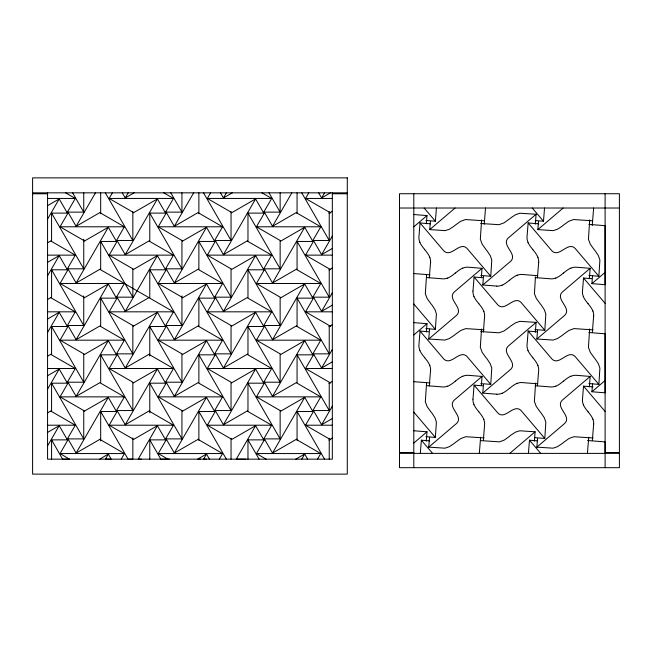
<?xml version="1.0" encoding="UTF-8"?>
<svg xmlns="http://www.w3.org/2000/svg" width="652" height="652" viewBox="0 0 652 652"><rect width="100%" height="100%" fill="white"/><g stroke="black" fill="none" stroke-linecap="round" stroke-linejoin="round"><path stroke-width="0.98" d="M51.581 459.163L51.581 439.872L67.669 439.872M51.581 411.037L51.581 383.18L67.669 383.18M51.581 354.346L51.581 326.489L67.669 326.489M51.581 297.654L51.581 269.798L67.669 269.798M51.581 240.963L51.581 213.106L67.669 213.106M67.669 438.894L83.749 438.894L83.749 411.037M67.669 382.202L83.749 382.202L83.749 354.346M67.669 325.511L83.749 325.511L83.749 295.91M67.669 268.82L83.749 268.82L83.749 239.219M67.669 212.128L83.749 212.128L83.749 192.837M100.677 440.923L100.677 411.526L116.765 411.526M100.677 382.691L100.677 354.835L116.765 354.835M100.677 326L100.677 298.143L116.765 298.143M100.677 269.309L100.677 241.452L116.765 241.452M100.677 213.677L100.677 192.837M132.845 459.163L132.845 437.875M116.765 410.548L132.845 410.548L132.845 382.691M116.765 353.857L132.845 353.857L132.845 326M116.765 297.165L132.845 297.165L132.845 269.309M116.765 240.474L132.845 240.474L132.845 211.688M149.781 459.163L149.781 439.872L165.861 439.872M149.781 412.781L149.781 383.18L165.861 383.18M149.781 356.09L149.781 326.489L165.861 326.489M149.781 297.654L149.781 269.798L165.861 269.798M149.781 240.963L149.781 213.106L165.861 213.106M165.861 438.894L181.941 438.894L181.941 411.037M165.861 382.202L181.941 382.202L181.941 354.346M165.861 325.511L181.941 325.511L181.941 295.91M165.861 268.82L181.941 268.82L181.941 240.963M165.861 212.128L181.941 212.128L181.941 192.837M198.876 440.304L198.876 411.526L214.956 411.526M198.876 382.691L198.876 354.835L214.956 354.835M198.876 326L198.876 298.143L214.956 298.143M198.876 269.309L198.876 241.452L214.956 241.452M198.876 213.677L198.876 192.837M231.044 459.163L231.044 438.323M214.956 410.548L231.044 410.548L231.044 382.691M214.956 353.857L231.044 353.857L231.044 326M214.956 297.165L231.044 297.165L231.044 269.309M214.956 240.474L231.044 240.474L231.044 211.688M247.972 459.163L247.972 439.872L264.052 439.872M247.972 411.037L247.972 383.18L264.052 383.18M247.972 354.346L247.972 326.489L264.052 326.489M247.972 297.654L247.972 269.798L264.052 269.798M247.972 240.963L247.972 213.106L264.052 213.106M264.052 438.894L280.14 438.894L280.14 411.037M264.052 382.202L280.14 382.202L280.14 354.346M264.052 325.511L280.14 325.511L280.14 297.654M264.052 268.82L280.14 268.82L280.14 240.963M264.052 212.128L280.14 212.128L280.14 192.837M297.067 440.304L297.067 411.526L313.147 411.526M297.067 382.691L297.067 354.835L313.147 354.835M297.067 326L297.067 298.143L313.147 298.143M297.067 269.309L297.067 241.452L313.147 241.452M297.067 213.677L297.067 192.837M329.236 459.163L329.236 438.323M313.147 410.548L329.236 410.548L329.236 382.691M313.147 353.857L329.236 353.857L329.236 326M313.147 297.165L329.236 297.165L329.236 269.309M313.147 240.474L329.236 240.474L329.236 211.688M413.8 467.68L413.8 193.725M605.105 467.68L605.105 441.917L587.582 440.516M430.442 223.799L420.035 222.96L418.918 236.961A11.565 7.914 49.6 0 0 419.921 242.291M426.335 223.783L426.995 215.584L413.8 214.532M428.551 331.762L420.035 331.077L418.918 345.079A11.565 7.914 49.6 0 0 419.921 350.409M483.963 220.775L465.414 219.553L460.581 221.338L455.398 225.07A27.832 19.038 -40.4 0 1 453.784 226.399L449.171 229.341L445.047 230.629L429.741 229.594L430.393 221.501M426.555 275.103L425.332 293.661L427.117 298.486L430.85 303.677A27.832 19.038 49.6 0 1 432.178 305.291L435.12 309.896L436.408 314.028L435.373 329.325L425.935 328.575M429.309 277.882L430.556 262.275M426.335 331.892L426.995 323.702L413.8 322.642M425.935 220.457L435.373 221.215L436.424 208.021M484.134 329.798L465.805 328.608L460.785 330.458L455.398 334.337A29.682 20.302 -40.4 0 1 454.142 335.381L449.367 338.559L444.99 340.059L428.739 339.032L429.538 329.105M420.312 453.384L421.363 440.19L429.562 440.85M426.555 383.221L425.332 401.771L427.117 406.603L430.85 411.787A27.832 19.038 49.6 0 1 432.178 413.401L435.12 418.013L436.408 422.137L435.373 437.443L425.935 436.685M429.309 386L430.556 370.385M426.237 441.249L426.995 431.811L413.8 430.76M484.134 437.916L465.805 436.718L460.785 438.568L455.398 442.447A29.682 20.302 -40.4 0 1 454.142 443.49L449.367 446.669L444.99 448.177L428.739 447.15L429.538 437.215M472.977 291.02L474.094 277.018L482.61 277.703M481.6 219.936L480.328 239.211L482.178 244.231L486.058 249.618A29.682 20.302 49.6 0 1 487.101 250.873L490.28 255.649L491.779 260.026L490.752 276.269L480.826 275.478M484.232 224.198L485.528 208.021M481.372 276.831L482.048 268.314L468.054 267.198A11.565 7.914 -40.4 0 0 462.724 268.192M472.977 399.13L474.094 385.136L482.61 385.813M496.8 286.098L482.798 284.981L483.482 276.464M481.518 328.991L480.328 347.32L482.178 352.341L486.058 357.736A29.682 20.302 49.6 0 1 487.101 358.983L490.28 363.759L491.779 368.144L490.752 384.387L480.826 383.588M483.368 331.941L484.615 316.334A11.565 7.914 49.6 0 0 483.784 311.42M481.372 384.941L482.048 376.432L468.054 375.307A11.565 7.914 -40.4 0 0 462.724 376.31M496.8 394.215L482.798 393.091L483.482 384.574M479.326 453.384L480.622 437.207M483.368 440.051L484.615 424.444A11.565 7.914 49.6 0 0 483.784 419.529M538.56 223.799L528.153 222.96L527.028 236.961A11.565 7.914 49.6 0 0 528.03 242.291M535.316 224.19L536.107 214.255L519.864 213.228L515.487 214.736L510.703 217.915A29.682 20.302 -40.4 0 0 509.457 218.958L504.061 222.837L499.041 224.687L480.72 223.497M536.661 331.762L528.153 331.077L527.028 345.079A11.565 7.914 49.6 0 0 528.03 350.409M592.081 220.775L573.532 219.553L568.699 221.338L563.507 225.07A27.832 19.038 -40.4 0 1 561.894 226.399L557.289 229.341L553.157 230.629L537.859 229.594L538.503 221.501M535.431 276.831L534.444 293.62L536.229 298.282L540.109 303.677A29.682 20.302 49.6 0 1 541.16 304.924L544.33 309.708L545.838 314.085L544.811 330.328L534.876 329.537M537.427 277.882L538.674 262.275M535.292 220.555L543.483 221.215L544.542 208.021M535.316 332.308L536.107 322.373L519.864 321.346L515.487 322.854L510.703 326.024A29.682 20.302 -40.4 0 0 509.457 327.076L504.061 330.955L499.041 332.805L480.72 331.607M593.198 329.871L573.923 328.608L568.903 330.458L563.507 334.337A29.682 20.302 -40.4 0 1 562.26 335.381L557.484 338.559L553.1 340.059L536.857 339.032L537.541 330.523M528.422 453.384L529.481 440.19L537.672 440.85M535.577 383.05L534.387 401.379L536.229 406.4L540.109 411.787A29.682 20.302 49.6 0 1 541.16 413.042L544.33 417.818L545.838 422.194L544.811 438.446L534.876 437.647M537.427 386L538.674 370.385A11.565 7.914 49.6 0 0 537.843 365.479M534.355 441.249L535.105 431.811L519.807 430.776L515.675 432.064L511.07 435.006A27.832 19.038 -40.4 0 0 509.457 436.343L504.265 440.076L499.432 441.852L480.883 440.63M593.198 437.989L573.923 436.718L568.903 438.568L563.507 442.447A29.682 20.302 -40.4 0 1 562.26 443.49L557.484 446.669L553.1 448.177L536.857 447.15L537.541 438.633M591.625 278.665L583.532 278.021L582.456 291.493A11.133 7.612 49.6 0 0 583.418 296.619M589.71 219.936L588.438 239.211L590.288 244.231L594.168 249.618A29.682 20.302 49.6 0 1 595.219 250.873L598.389 255.649L599.897 260.026L598.87 276.269L588.935 275.478M592.236 225.551L593.638 208.021M589.335 278.722L590.166 268.314L576.164 267.198A11.565 7.914 -40.4 0 0 570.834 268.192M582.456 399.611L583.532 386.139L592.97 386.889M588.927 224.394L605.105 225.69L605.105 284.704L591.91 283.653L592.57 275.454M589.636 328.991L588.438 347.32L590.288 352.341L594.168 357.736A29.682 20.302 49.6 0 1 595.219 358.983L598.389 363.759L599.897 368.144L598.87 384.387L588.935 383.588M592.35 332.243L593.662 315.853M589.335 386.84L590.166 376.432L576.164 375.307A11.565 7.914 -40.4 0 0 570.834 376.31M588.927 332.512L605.105 333.808L605.105 392.822L591.91 391.762L592.57 383.572M587.436 453.384L588.732 437.207M592.35 440.361L593.662 423.971M111.158 459.163L108.297 454.045L105.445 459.163L110.082 459.163M121.248 459.163L124.385 453.556L100.261 439.627M165.437 439.627L157.393 425.699L138.183 459.163L141.484 459.163M47.563 219.096L59.202 198.933L67.246 212.862M67.246 212.373L75.29 198.444L65.567 192.837M84.173 240.718L60.049 226.79L68.093 212.862M47.563 275.788L59.202 255.625L67.246 269.553M68.093 212.373L76.129 226.301L95.453 192.837M67.246 269.064L75.29 255.136L51.027 241.126M84.173 297.41L60.049 283.481L68.093 269.553M133.269 212.373L109.145 198.444L112.388 192.837M47.563 332.479L59.202 312.316L67.246 326.244M68.093 269.064L76.129 282.992L108.297 227.279L116.341 241.207M122.274 192.837L125.225 197.955L128.183 192.837M67.246 325.755L75.29 311.827L51.027 297.817M116.341 240.718L124.385 226.79L100.261 212.862M84.173 354.101L60.049 340.173L68.093 326.244M133.269 269.064L109.145 255.136L117.189 241.207M47.563 389.171L59.202 369.008L67.246 382.936M68.093 325.755L76.129 339.684L108.297 283.97L116.341 297.899M117.189 240.718L125.225 254.647L157.393 198.933L165.437 212.862M67.246 382.447L75.29 368.519L51.027 354.509M116.341 297.41L124.385 283.481L100.261 269.553M165.437 212.373L173.481 198.444L163.758 192.837M84.173 410.793L60.049 396.864L68.093 382.936M133.269 325.755L109.145 311.827L117.189 297.899M182.364 240.718L158.24 226.79L166.284 212.862M47.563 445.862L59.202 425.699L67.246 439.627M68.093 382.447L76.129 396.375L108.297 340.662L116.341 354.59M117.189 297.41L125.225 311.338L157.393 255.625L165.437 269.553M166.284 212.373L174.328 226.301L193.652 192.837M67.246 439.138L75.29 425.21L51.027 411.2M116.341 354.101L124.385 340.173L100.261 326.244M165.437 269.064L173.481 255.136L149.357 241.207M69.454 459.163L60.049 453.556L68.093 439.627M133.269 382.447L109.145 368.519L117.189 354.59M182.364 297.41L158.24 283.481L166.284 269.553M231.46 212.373L207.336 198.444L210.58 192.837M68.093 439.138L76.129 453.067L108.297 397.353L116.341 411.282M117.189 354.101L125.233 368.03L157.393 312.316L165.437 326.244M166.284 269.064L174.328 282.992L206.497 227.279L214.532 241.207M220.466 192.837L223.424 197.955L226.383 192.837M116.341 410.793L124.385 396.864L100.261 382.936M165.437 325.755L173.481 311.827L125.225 283.97M214.532 240.718L222.577 226.79L198.452 212.862M133.269 439.138L109.145 425.21L117.189 411.282M182.364 354.101L158.24 340.173L166.284 326.244M231.46 269.064L207.336 255.136L215.38 241.207M117.189 410.793L125.233 424.721L157.393 369.008L165.437 382.936M166.284 325.755L174.328 339.684L206.497 283.97L214.532 297.899M215.38 240.718L223.424 254.647L255.592 198.933L263.628 212.862M165.437 382.447L173.481 368.519L149.357 354.59M214.532 297.41L222.577 283.481L198.452 269.553M263.628 212.373L271.672 198.444L261.957 192.837M182.364 410.793L158.24 396.864L166.284 382.936M231.46 325.755L207.336 311.827L215.38 297.899M280.556 240.718L256.432 226.79L264.476 212.862M166.284 382.447L174.328 396.375L206.497 340.662L214.532 354.59M215.38 297.41L223.424 311.338L255.592 255.625L263.628 269.553M264.476 212.373L272.52 226.301L291.843 192.837M165.437 439.138L173.481 425.21L149.357 411.282M214.532 354.101L222.577 340.173L198.452 326.244M263.628 269.064L271.672 255.136L247.548 241.207M167.955 459.163L158.24 453.556L166.284 439.627M231.46 382.447L207.336 368.519L215.38 354.59M280.556 297.41L256.432 283.481L264.476 269.553M330.654 212.951L305.527 198.444L308.771 192.837M166.284 439.138L174.328 453.067L206.497 397.353L214.532 411.282M215.38 354.101L223.424 368.03L255.592 312.316L263.628 326.244M264.476 269.064L272.52 282.992L304.688 227.279L312.724 241.207M318.657 192.837L321.615 197.955L324.574 192.837M214.532 410.793L222.577 396.864L198.452 382.936M263.628 325.755L271.672 311.827L247.548 297.899M312.724 240.718L320.768 226.79L296.644 212.862M231.46 439.138L207.336 425.21L215.38 411.282M280.556 354.101L256.432 340.173L264.476 326.244M330.654 269.643L305.527 255.136L313.571 241.207M209.447 459.163L206.497 454.045L203.538 459.163L206.488 459.163M215.38 410.793L223.424 424.721L255.592 369.008L263.628 382.936M264.476 325.755L272.52 339.684L304.688 283.97L312.724 297.899M313.571 240.718L321.615 254.647L332.324 236.097M219.341 459.163L222.577 453.556L198.452 439.627M263.628 382.447L271.672 368.519L247.548 354.59M312.724 297.41L320.768 283.481L296.644 269.553M280.556 410.793L256.432 396.864L264.476 382.936M330.654 326.326L305.527 311.827L313.571 297.899M263.628 439.627L255.592 425.699L236.268 459.163L245.902 459.163M264.476 382.447L272.52 396.375L304.688 340.662L312.724 354.59M313.571 297.41L321.615 311.338L332.324 292.789M263.628 439.138L271.672 425.21L247.548 411.282M312.724 354.101L320.768 340.173L296.644 326.244M266.146 459.163L256.432 453.556L264.476 439.627M330.654 383.017L305.527 368.519L313.571 354.59M264.476 439.138L272.52 453.067L304.688 397.353L312.724 411.282M313.571 354.101L321.615 368.03L332.324 349.48M312.724 410.793L320.768 396.864L296.644 382.936M330.654 439.709L305.527 425.21L313.571 411.282M301.729 459.163L304.688 454.045L307.638 459.163M313.571 410.793L321.615 424.721L332.324 406.172M317.532 459.163L320.768 453.556L296.644 439.627M413.8 226.823L426.995 215.584M429.741 229.594L455.063 208.021M536.107 214.255L509.457 236.961C498.698 244.859 520.214 254.378 509.457 262.275L482.798 284.981M482.048 268.314L455.398 291.02C444.64 298.909 466.156 308.437 455.398 316.334L428.739 339.032M413.8 334.941L426.995 323.702M537.859 229.594L563.181 208.021M590.166 268.314L563.507 291.02C552.749 298.909 574.265 308.437 563.507 316.334L536.857 339.032M536.107 322.373L509.457 345.079C498.698 352.968 520.214 362.496 509.457 370.385L482.798 393.091M482.048 376.432L455.398 399.13C444.64 407.027 466.156 416.555 455.398 424.444L428.739 447.15M591.91 283.653L605.105 272.414M413.8 443.05L426.995 431.811M590.166 376.432L563.507 399.13C552.749 407.027 574.265 416.555 563.507 424.444L536.857 447.15M509.782 453.384L535.105 431.811M591.91 391.762L605.105 380.532M99.74 459.163L108.297 454.045M47.563 205.657L59.202 198.933M47.563 242.797L51.027 240.8M76.129 226.301L100.261 212.373M125.225 197.955L134.1 192.837M47.563 262.34L59.202 255.625M84.173 241.207L108.297 227.279M133.269 212.862L157.393 198.933M47.563 299.488L51.027 297.491M76.129 282.992L100.261 269.064M125.225 254.647L149.357 240.718M174.328 226.301L198.452 212.373M223.424 197.955L232.291 192.837M47.563 319.032L59.202 312.316M84.173 297.899L108.297 283.97M133.269 269.553L157.393 255.625M182.364 241.207L206.497 227.279M231.46 212.862L255.592 198.933M47.563 356.179L51.027 354.183M76.129 339.684L100.261 325.755M125.225 311.338L149.357 297.41M174.328 282.992L198.452 269.064M223.424 254.647L247.548 240.718M272.52 226.301L296.644 212.373M321.615 197.955L330.491 192.837M47.563 375.723L59.202 369.008M84.173 354.59L108.297 340.662M133.269 326.244L157.393 312.316M182.364 297.899L206.497 283.97M231.46 269.553L255.592 255.625M280.556 241.207L304.688 227.279M328.975 213.253L332.324 211.321M47.563 412.871L51.027 410.866M76.129 396.375L100.261 382.447M125.233 368.03L149.357 354.101M174.328 339.684L198.452 325.755M223.424 311.338L247.548 297.41M272.52 282.992L296.644 269.064M321.615 254.647L332.324 248.461M47.563 432.415L59.202 425.699M84.173 411.282L108.297 397.353M133.269 382.936L157.393 369.008M182.364 354.59L206.497 340.662M231.46 326.244L255.592 312.316M280.556 297.899L304.688 283.97M328.975 269.944L332.324 268.013M76.129 453.067L100.261 439.138M125.233 424.721L149.357 410.793M174.328 396.375L198.452 382.447M223.424 368.03L247.548 354.101M272.52 339.684L296.644 325.755M321.615 311.338L332.324 305.152M133.269 439.627L157.393 425.699M182.364 411.282L206.497 397.353M231.46 382.936L255.592 369.008M280.556 354.59L304.688 340.662M328.975 326.636L332.324 324.704M174.328 453.067L198.452 439.138M223.424 424.721L247.548 410.793M272.52 396.375L296.644 382.447M321.615 368.03L332.324 361.844M206.497 454.045L197.621 459.163L200.58 459.163M231.46 439.627L255.592 425.699M280.556 411.282L304.688 397.353M328.975 383.327L332.324 381.396M272.52 453.067L296.644 439.138M321.615 424.721L332.324 418.535M295.812 459.163L304.688 454.045M328.975 440.018L332.324 438.087M32.6 192.837L347.288 192.837M32.6 193.766L47.563 193.766M332.324 193.766L347.288 193.766M47.563 198.444L75.29 198.444M109.145 198.444L173.481 198.444M207.336 198.444L271.672 198.444M305.527 198.444L332.324 198.444M399.505 208.021L619.4 208.021M60.049 226.79L124.385 226.79M158.24 226.79L222.577 226.79M256.432 226.79L320.768 226.79M47.563 255.136L75.29 255.136M109.145 255.136L173.481 255.136M207.336 255.136L271.672 255.136M305.527 255.136L332.324 255.136M60.049 283.481L124.385 283.481M158.24 283.481L222.577 283.481M256.432 283.481L320.768 283.481M47.563 311.827L75.29 311.827M109.145 311.827L173.481 311.827M207.336 311.827L271.672 311.827M305.527 311.827L332.324 311.827M60.049 340.173L124.385 340.173M158.24 340.173L222.577 340.173M256.432 340.173L320.768 340.173M47.563 368.519L75.29 368.519M109.145 368.519L173.481 368.519M207.336 368.519L271.672 368.519M305.527 368.519L332.324 368.519M60.049 396.864L124.385 396.864M158.24 396.864L222.577 396.864M256.432 396.864L320.768 396.864M47.563 425.21L75.29 425.21M109.145 425.21L173.481 425.21M207.336 425.21L271.672 425.21M305.527 425.21L332.324 425.21M413.8 452.488L399.505 452.488L399.505 193.725L619.4 193.725L619.4 452.488L605.105 452.488L605.105 193.725M60.049 453.556L124.385 453.556M158.24 453.556L222.577 453.556M256.432 453.556L320.768 453.556M69.226 459.163L62.616 459.163L51.581 439.872M131.957 459.163L128.077 459.163L100.677 411.526M169.561 459.163L160.808 459.163L149.781 439.872M537.721 275.706L522.105 274.451A11.565 7.914 -40.4 0 0 517.199 275.283M535.243 277.589L550.858 278.836A11.565 7.914 -40.4 0 0 555.765 278.005M413.8 273.547L429.978 274.842M427.133 277.589L442.741 278.836A11.565 7.914 -40.4 0 0 447.655 278.005M537.721 383.816L522.105 382.569A11.565 7.914 -40.4 0 0 517.199 383.4M535.243 385.707L550.858 386.954A11.565 7.914 -40.4 0 0 555.765 386.123M413.8 381.656L429.978 382.952M427.133 385.707L442.741 386.954A11.565 7.914 -40.4 0 0 447.655 386.123M598.87 276.269L576.164 249.618C568.275 238.86 558.748 260.376 550.858 249.618L528.153 222.96M532.252 208.021L543.483 221.215M583.532 278.021L605.105 303.343M598.87 384.387L576.164 357.736C568.275 346.978 558.748 368.486 550.858 357.736L528.153 331.077M544.811 330.328L522.105 303.677C514.216 292.919 504.689 314.435 496.8 303.677L474.094 277.018M490.752 276.269L468.054 249.618C460.157 238.86 450.638 260.376 442.741 249.618L420.035 222.96M583.532 386.139L605.105 411.461M424.134 208.021L435.373 221.215M544.811 438.446L522.105 411.787C514.216 401.029 504.689 422.545 496.8 411.787L474.094 385.136M490.752 384.387L468.054 357.736C460.157 346.978 450.638 368.486 442.741 357.736L420.035 331.077M413.8 304.003L435.373 329.325M529.481 440.19L540.712 453.384M413.8 412.121L435.373 437.443M421.363 440.19L432.602 453.384M301.729 192.837L329.236 240.474M268.999 192.837L280.14 212.128M297.067 241.452L329.236 297.165M247.972 213.106L280.14 268.82M297.067 298.143L329.236 353.857M203.538 192.837L231.044 240.474M247.972 269.798L280.14 325.511M297.067 354.835L329.236 410.548M170.808 192.837L181.941 212.128M198.876 241.452L231.044 297.165M247.972 326.489L280.14 382.202M297.067 411.526L324.566 459.163M149.781 213.106L181.941 268.82M198.876 298.143L231.044 353.857M247.972 383.18L280.14 438.894M105.339 192.837L132.845 240.474M149.781 269.798L181.941 325.511M198.876 354.835L231.044 410.548M247.972 439.872L259.105 459.163M72.608 192.837L83.749 212.128M100.677 241.452L132.845 297.165M149.781 326.489L181.941 382.202M198.876 411.526L226.374 459.163M51.581 213.106L83.749 268.82M100.677 298.143L132.845 353.857M149.781 383.18L181.941 438.894M51.581 269.798L83.749 325.511M100.677 354.835L132.845 410.548M51.581 326.489L83.749 382.202M51.581 383.18L83.749 438.894M332.324 192.837L332.324 459.163L47.563 459.163L47.563 192.837M563.564 273.074A21.239 14.531 -40.4 0 1 570.81 268.078M563.45 272.96A21.003 14.36 -40.4 0 1 555.789 278.151M532.904 249.561A21.239 14.531 49.6 0 1 527.908 242.316M532.79 249.683A21.003 14.36 49.6 0 1 537.99 257.336M537.843 257.361A11.565 7.914 49.6 0 1 538.691 262.283M455.455 273.074A21.239 14.531 -40.4 0 1 462.7 268.078M455.332 272.96A21.003 14.36 -40.4 0 1 447.679 278.151M424.794 249.561A21.239 14.531 49.6 0 1 419.798 242.316M424.68 249.683A21.003 14.36 49.6 0 1 429.872 257.336M429.733 257.361A11.565 7.914 49.6 0 1 430.581 262.283M502.13 285.095A11.565 7.914 -40.4 0 1 496.791 286.114M509.399 280.221A21.239 14.531 -40.4 0 1 502.154 285.217M509.514 280.336A21.003 14.36 -40.4 0 1 517.175 275.136M473.971 296.35A11.565 7.914 49.6 0 1 472.953 291.012M478.853 303.62A21.239 14.531 49.6 0 1 473.857 296.375M478.739 303.734A21.003 14.36 49.6 0 1 483.931 311.395M563.564 381.184A21.239 14.531 -40.4 0 1 570.81 376.188M563.45 381.07A21.003 14.36 -40.4 0 1 555.789 386.269M532.904 357.679A21.239 14.531 49.6 0 1 527.908 350.434M532.79 357.793A21.003 14.36 49.6 0 1 537.99 365.454M455.455 381.184A21.239 14.531 -40.4 0 1 462.7 376.188M455.332 381.07A21.003 14.36 -40.4 0 1 447.679 386.269M424.794 357.679A21.239 14.531 49.6 0 1 419.798 350.434M424.68 357.793A21.003 14.36 49.6 0 1 429.872 365.454M429.733 365.479A11.565 7.914 49.6 0 1 430.581 370.393M502.13 393.213A11.565 7.914 -40.4 0 1 496.791 394.232M509.399 388.339A21.239 14.531 -40.4 0 1 502.154 393.335M509.514 388.453A21.003 14.36 -40.4 0 1 517.175 383.254M473.971 404.46A11.565 7.914 49.6 0 1 472.953 399.122M478.853 411.73A21.239 14.531 49.6 0 1 473.857 404.484M478.739 411.852A21.003 14.36 49.6 0 1 483.931 419.505M588.112 303.62A20.44 13.985 49.6 0 1 583.304 296.644M588.006 303.734A20.212 13.822 49.6 0 1 593.002 311.102M592.864 311.126A11.133 7.612 49.6 0 1 593.679 315.861M583.418 404.737A11.133 7.612 49.6 0 1 582.44 399.603M588.112 411.738A20.44 13.985 49.6 0 1 583.304 404.762M588.006 411.852A20.212 13.822 49.6 0 1 593.002 419.22M592.864 419.244A11.133 7.612 49.6 0 1 593.679 423.979M619.4 453.384L619.4 467.68L399.505 467.68L399.505 453.384L619.4 453.384M347.288 177.874L32.6 177.874L32.6 474.126L347.288 474.126L347.288 177.874"/></g></svg>
